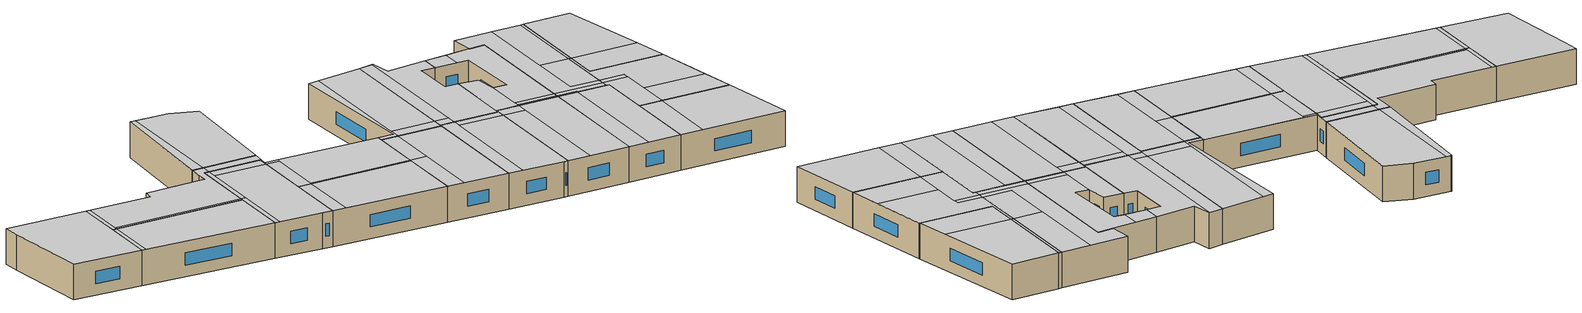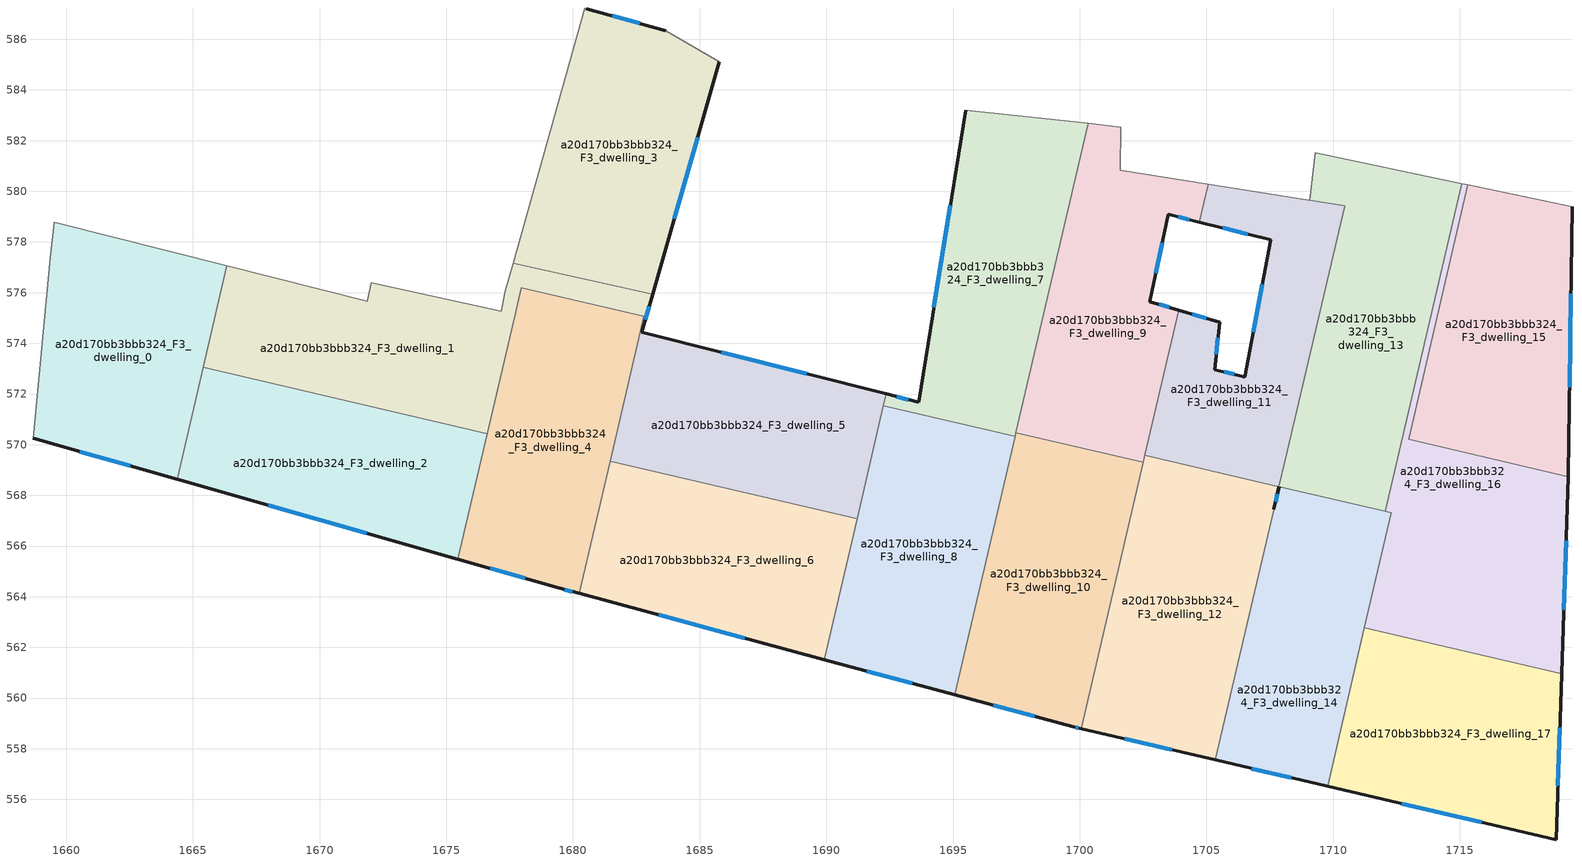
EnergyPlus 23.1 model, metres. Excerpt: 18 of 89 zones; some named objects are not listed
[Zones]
a20d170bb3bbb324_F3_dwelling_0
 floor to a20d170bb3bbb324_F2_dwelling_0 (EU_floor_Construction): 1666.34,577.06 1664.37,568.64 1658.69,570.26 1659.37,577.39 1659.52,578.77 z9
 wall outside (EU_wall_Construction): 1658.69,570.26 1664.37,568.64 z9:12
 wall adiabatic (EU_wall_Construction): 1666.34,577.06 1659.52,578.77 1659.37,577.39 1658.69,570.26 z9:12
 wall to a20d170bb3bbb324_F3_dwelling_2 (EU_wall_Construction): 1664.37,568.64 1665.4,573.05 z9:12
 wall to a20d170bb3bbb324_F3_dwelling_1 (EU_wall_Construction): 1665.4,573.05 1666.34,577.06 z9:12
 window (EU_Window_Construction): 1660.54,569.73 1662.53,569.17 z9.98:11.02
 ceiling to a20d170bb3bbb324_F4_dwelling_0 (EU_floor_Construction): 1664.37,568.64 1666.34,577.06 1659.52,578.77 1659.37,577.39 1658.69,570.26 z12
a20d170bb3bbb324_F3_dwelling_1
 floor to a20d170bb3bbb324_F2_dwelling_1 (EU_floor_Construction): 1683.15,575.94 1682.72,574.45 1682.66,574.46 1682.8,575.07 1677.96,576.2 1676.61,570.43 1665.4,573.05 1666.34,577.06 1671.88,575.66 1672.04,576.4 1677.17,575.27 1677.33,576.08 1677.64,577.16 z9
 wall outside (EU_wall_Construction): 1682.72,574.45 1683.15,575.94 z9:12
 wall adiabatic (EU_wall_Construction): 1677.17,575.27 1672.04,576.4 1671.88,575.66 1666.34,577.06 / 1677.64,577.16 1677.33,576.08 1677.18,575.26 z9:12
 wall to a20d170bb3bbb324_F3_dwelling_3 (EU_wall_Construction): 1683.15,575.94 1677.64,577.16 z9:12
 wall to a20d170bb3bbb324_F3_dwelling_2 (EU_wall_Construction): 1665.4,573.05 1676.61,570.43 z9:12
 wall to a20d170bb3bbb324_F3_dwelling_5 (EU_wall_Construction): 1682.66,574.46 1682.72,574.45 z9:12
 wall to a20d170bb3bbb324_F3_dwelling_4 (EU_wall_Construction): 1677.72,575.15 1677.96,576.2 1682.8,575.07 1682.66,574.46 / 1676.61,570.43 1677.71,575.14 z9:12
 window (EU_Window_Construction): 1682.86,574.93 1683.01,575.46 z9.98:11.02
 ceiling to a20d170bb3bbb324_F4_dwelling_1 (EU_floor_Construction): 1676.67,570.66 1677.96,576.2 1678.39,576.1 1678.59,576.95 1677.64,577.16 1677.33,576.08 1677.18,575.26 1672.04,576.4 1671.88,575.66 1666.7,576.96 1665.82,573.19 z12
 ceiling to a20d170bb3bbb324_F4_dwelling_3 (EU_floor_Construction): 1682.72,574.45 1683.15,575.94 1678.59,576.95 1678.39,576.1 1682.8,575.07 1682.66,574.46 z12
 ceiling to a20d170bb3bbb324_F4_dwelling_2 (EU_floor_Construction): 1676.61,570.43 1676.67,570.66 1665.82,573.19 1665.77,572.96 z12
 ceiling to a20d170bb3bbb324_F4_dwelling_0 (EU_floor_Construction): 1665.77,572.96 1666.7,576.96 1666.34,577.06 1665.4,573.05 z12
a20d170bb3bbb324_F3_dwelling_10
 floor to a20d170bb3bbb324_F2_dwelling_10 (EU_floor_Construction): 1702.51,569.31 1700.05,558.79 1699.74,558.87 1695.07,560.13 1697.48,570.48 z9
 wall outside (EU_wall_Construction): 1695.07,560.13 1699.74,558.87 1700.05,558.79 z9:12
 wall to a20d170bb3bbb324_F3_dwelling_9 (EU_wall_Construction): 1702.51,569.31 1697.48,570.48 z9:12
 wall to a20d170bb3bbb324_F3_dwelling_8 (EU_wall_Construction): 1697.45,570.32 1695.07,560.13 z9:12
 wall to a20d170bb3bbb324_F3_dwelling_12 (EU_wall_Construction): 1700.05,558.79 1702.51,569.31 z9:12
 wall to a20d170bb3bbb324_F3_dwelling_7 (EU_wall_Construction): 1697.48,570.48 1697.45,570.32 z9:12
 window (EU_Window_Construction): 1696.59,559.72 1698.22,559.28 / 1699.84,558.84 1699.95,558.82 z9.98:11.02
 ceiling to a20d170bb3bbb324_F4_dwelling_10 (EU_floor_Construction): 1700.05,558.79 1702.34,568.58 1698.54,569.47 1696.28,559.8 1699.74,558.87 z12
 ceiling to a20d170bb3bbb324_F4_dwelling_8 (EU_floor_Construction): 1696.28,559.8 1698.71,570.19 1697.48,570.48 1695.07,560.13 z12
 ceiling to a20d170bb3bbb324_F4_dwelling_9 (EU_floor_Construction): 1702.34,568.58 1702.51,569.31 1698.71,570.19 1698.54,569.47 z12
a20d170bb3bbb324_F3_dwelling_11
 floor to a20d170bb3bbb324_F2_dwelling_11 (EU_floor_Construction): 1710.45,579.42 1707.86,568.34 1702.57,569.58 1703.91,575.31 1705.52,574.83 1705.33,572.97 1706.47,572.68 1706.51,572.67 1707.54,578.09 1704.72,578.78 1705.07,580.28 z9
 wall outside (EU_wall_Construction): 1704.72,578.78 1707.54,578.09 1706.51,572.67 1706.47,572.68 1705.33,572.97 1705.52,574.83 1703.91,575.31 z9:12
 wall to a20d170bb3bbb324_F3_dwelling_9 (EU_wall_Construction): 1705.07,580.28 1704.72,578.78 / 1703.91,575.31 1702.57,569.58 z9:12
 wall adiabatic (EU_wall_Construction): 1709.07,579.64 1705.07,580.28 z9:12
 wall to a20d170bb3bbb324_F3_dwelling_13 (EU_wall_Construction): 1708.11,569.4 1710.45,579.42 1709.07,579.64 / 1707.87,568.35 1708.12,569.4 z9:12
 wall to a20d170bb3bbb324_F3_dwelling_12 (EU_wall_Construction): 1702.57,569.58 1707.86,568.34 z9:12
 window (EU_Window_Construction): 1707.2,576.32 1706.84,574.43 / 1705.64,578.56 1706.62,578.31 / 1705,574.98 1704.43,575.15 / 1705.39,573.57 1705.46,574.22 / 1706.1,572.77 1705.7,572.87 z9.98:11.02
 ceiling to a20d170bb3bbb324_F4_dwelling_11 (EU_floor_Construction): 1708,568.92 1710.45,579.42 1709.07,579.64 1707,579.97 1706.61,578.32 1707.54,578.09 1706.51,572.67 1705.36,572.96 1704.6,569.71 z12
 ceiling to a20d170bb3bbb324_F4_dwelling_9 (EU_floor_Construction): 1704.47,569.14 1705.36,572.96 1705.33,572.97 1705.52,574.83 1703.91,575.31 1702.57,569.58 z12; 1706.61,578.32 1707,579.97 1705.07,580.28 1704.72,578.78 z12
 ceiling to a20d170bb3bbb324_F4_dwelling_14 (EU_floor_Construction): 1707.89,568.46 1708,568.92 1704.6,569.71 1704.5,569.25 z12
 ceiling to a20d170bb3bbb324_F4_dwelling_12 (EU_floor_Construction): 1707.87,568.35 1707.89,568.46 1704.5,569.25 1704.47,569.14 z12
a20d170bb3bbb324_F3_dwelling_12
 floor to a20d170bb3bbb324_F2_dwelling_12 (EU_floor_Construction): 1707.87,568.34 1705.35,557.56 1700.05,558.79 1702.57,569.58 z9
 wall outside (EU_wall_Construction): 1700.05,558.79 1705.35,557.56 z9:12
 wall to a20d170bb3bbb324_F3_dwelling_14 (EU_wall_Construction): 1705.35,557.56 1707.87,568.34 z9:12
 wall to a20d170bb3bbb324_F3_dwelling_9 (EU_wall_Construction): 1702.57,569.58 1702.51,569.31 z9:12
 window (EU_Window_Construction): 1701.78,558.39 1703.63,557.96 z9.98:11.02
 ceiling to a20d170bb3bbb324_F4_dwelling_10 (EU_floor_Construction): 1701.95,558.35 1704.24,568.14 1702.34,568.58 1700.05,558.79 z12
 ceiling to a20d170bb3bbb324_F4_dwelling_9 (EU_floor_Construction): 1704.24,568.14 1704.47,569.14 1702.57,569.58 1702.34,568.58 z12
 ceiling adiabatic (EU_roof_Construction): 1705.35,557.56 1707.87,568.34 1704.47,569.14 1701.95,558.35 1700.05,558.79 z12
a20d170bb3bbb324_F3_dwelling_13
 floor to a20d170bb3bbb324_F2_dwelling_13 (EU_floor_Construction): 1715.08,580.3 1712.06,567.37 1707.86,568.35 1708.12,569.4 1710.45,579.42 1709.07,579.64 1709.29,581.53 z9
 wall outside (EU_wall_Construction): 1707.87,568.34 1707.66,567.46 / 1707.86,568.35 1707.66,567.46 z9:12
 wall adiabatic (EU_wall_Construction): 1715.08,580.3 1709.29,581.53 1709.07,579.64 z9:12
 wall to a20d170bb3bbb324_F3_dwelling_16 (EU_wall_Construction): 1712.06,567.37 1715.08,580.3 z9:12
 wall to a20d170bb3bbb324_F3_dwelling_14 (EU_wall_Construction): 1707.87,568.34 1712.06,567.37 z9:12
 window (EU_Window_Construction): 1707.81,568.06 1707.73,567.75 / 1707.8,568.06 1707.73,567.75 z9.98:11.02
 ceiling to a20d170bb3bbb324_F4_dwelling_13 (EU_floor_Construction): 1713.39,573.05 1715.08,580.3 1712.57,580.83 1710.89,573.63 z12
 ceiling to a20d170bb3bbb324_F4_dwelling_11 (EU_floor_Construction): 1712.19,567.94 1712.31,568.44 1709.81,569.02 1712.57,580.83 1709.29,581.53 1709.07,579.64 1710.45,579.42 1708.12,569.4 1708.01,568.92 z12
 ceiling to a20d170bb3bbb324_F4_dwelling_15 (EU_floor_Construction): 1712.31,568.44 1713.39,573.05 1710.89,573.63 1709.81,569.02 z12
 ceiling to a20d170bb3bbb324_F4_dwelling_14 (EU_floor_Construction): 1712.06,567.37 1712.19,567.94 1708.01,568.92 1707.9,568.46 1709.59,568.06 1709.57,567.95 z12
 ceiling to a20d170bb3bbb324_F4_dwelling_12 (EU_floor_Construction): 1709.57,567.95 1709.59,568.06 1707.9,568.46 1707.87,568.34 z12
a20d170bb3bbb324_F3_dwelling_14
 floor to a20d170bb3bbb324_F2_dwelling_14 (EU_floor_Construction): 1712.3,567.31 1709.78,556.52 1705.35,557.56 1707.87,568.34 z9
 wall outside (EU_wall_Construction): 1705.35,557.56 1709.78,556.52 z9:12
 wall to a20d170bb3bbb324_F3_dwelling_17 (EU_wall_Construction): 1709.78,556.52 1711.24,562.77 z9:12
 wall to a20d170bb3bbb324_F3_dwelling_16 (EU_wall_Construction): 1711.24,562.77 1712.3,567.31 1712.06,567.37 z9:12
 window (EU_Window_Construction): 1706.79,557.22 1708.34,556.86 z9.98:11.02
 ceiling to a20d170bb3bbb324_F4_dwelling_14 (EU_floor_Construction): 1709.78,556.52 1712.3,567.31 1709.57,567.95 1707.05,557.16 z12
 ceiling to a20d170bb3bbb324_F4_dwelling_12 (EU_floor_Construction): 1707.05,557.16 1709.57,567.95 1707.87,568.34 1705.35,557.56 z12
a20d170bb3bbb324_F3_dwelling_15
 floor to a20d170bb3bbb324_F2_dwelling_15 (EU_floor_Construction): 1719.43,579.39 1719.29,568.83 1719.29,568.74 1712.98,570.21 1715.32,580.25 z9
 wall outside (EU_wall_Construction): 1719.29,568.74 1719.29,568.83 1719.43,579.39 z9:12
 wall to a20d170bb3bbb324_F3_dwelling_16 (EU_wall_Construction): 1715.32,580.25 1712.98,570.21 1719.29,568.74 z9:12
 wall adiabatic (EU_wall_Construction): 1719.43,579.39 1715.32,580.25 z9:12
 window (EU_Window_Construction): 1719.33,572.26 1719.38,575.95 z9.98:11.02
 ceiling to a20d170bb3bbb324_F4_dwelling_15 (EU_floor_Construction): 1719.29,568.74 1719.29,568.83 1719.33,571.66 1713.63,572.99 1712.98,570.21 z12
 ceiling to a20d170bb3bbb324_F4_dwelling_13 (EU_floor_Construction): 1719.33,571.66 1719.43,579.39 1715.32,580.25 1713.63,572.99 z12
a20d170bb3bbb324_F3_dwelling_16
 floor to a20d170bb3bbb324_F2_dwelling_16 (EU_floor_Construction): 1715.32,580.25 1712.98,570.21 1719.29,568.74 1719.02,560.95 1711.24,562.77 1712.3,567.31 1712.06,567.37 1715.08,580.3 z9
 wall outside (EU_wall_Construction): 1719.02,560.95 1719.29,568.74 z9:12
 wall to a20d170bb3bbb324_F3_dwelling_17 (EU_wall_Construction): 1711.24,562.77 1719.02,560.95 z9:12
 wall adiabatic (EU_wall_Construction): 1715.32,580.25 1715.08,580.3 z9:12
 window (EU_Window_Construction): 1719.11,563.48 1719.2,566.21 z9.98:11.02
 ceiling to a20d170bb3bbb324_F4_dwelling_14 (EU_floor_Construction): 1713.19,562.31 1714.38,567.43 1712.19,567.94 1712.06,567.37 1712.3,567.31 1711.24,562.77 z12
 ceiling to a20d170bb3bbb324_F4_dwelling_15 (EU_floor_Construction): 1719.12,563.82 1719.29,568.74 1712.98,570.21 1713.63,572.99 1713.39,573.05 1712.31,568.44 1714.5,567.93 1713.83,565.06 z12
 ceiling to a20d170bb3bbb324_F4_dwelling_16 (EU_floor_Construction): 1719.02,560.95 1719.12,563.82 1713.83,565.06 1713.19,562.31 z12
 ceiling to a20d170bb3bbb324_F4_dwelling_11 (EU_floor_Construction): 1714.38,567.43 1714.5,567.93 1712.31,568.44 1712.19,567.94 z12
 ceiling to a20d170bb3bbb324_F4_dwelling_13 (EU_floor_Construction): 1713.63,572.99 1715.32,580.25 1715.08,580.3 1713.39,573.05 z12
a20d170bb3bbb324_F3_dwelling_17
 floor to a20d170bb3bbb324_F2_dwelling_17 (EU_floor_Construction): 1719.02,560.95 1718.8,554.42 1709.78,556.52 1711.24,562.77 z9
 wall outside (EU_wall_Construction): 1709.78,556.52 1718.8,554.42 1719.02,560.95 z9:12
 window (EU_Window_Construction): 1718.87,556.54 1718.95,558.83 / 1712.71,555.84 1715.87,555.1 z9.98:11.02
 ceiling to a20d170bb3bbb324_F4_dwelling_16 (EU_floor_Construction): 1718.8,554.42 1719.02,560.95 1713.19,562.31 1711.73,556.07 z12
 ceiling to a20d170bb3bbb324_F4_dwelling_14 (EU_floor_Construction): 1711.73,556.07 1713.19,562.31 1711.24,562.77 1709.78,556.52 z12
a20d170bb3bbb324_F3_dwelling_2
 floor to a20d170bb3bbb324_F2_dwelling_2 (EU_floor_Construction): 1676.61,570.43 1675.46,565.48 1664.37,568.64 1665.4,573.05 z9
 wall outside (EU_wall_Construction): 1664.37,568.64 1675.46,565.48 z9:12
 wall to a20d170bb3bbb324_F3_dwelling_4 (EU_wall_Construction): 1675.46,565.48 1676.61,570.43 z9:12
 window (EU_Window_Construction): 1667.98,567.61 1671.85,566.51 z9.98:11.02
 ceiling to a20d170bb3bbb324_F4_dwelling_2 (EU_floor_Construction): 1675.46,565.48 1676.61,570.43 1665.77,572.96 1664.74,568.54 z12
 ceiling to a20d170bb3bbb324_F4_dwelling_0 (EU_floor_Construction): 1664.74,568.54 1665.77,572.96 1665.4,573.05 1664.37,568.64 z12
a20d170bb3bbb324_F3_dwelling_3
 floor to a20d170bb3bbb324_F2_dwelling_3 (EU_floor_Construction): 1685.77,585.11 1683.15,575.94 1677.64,577.16 1680.47,587.22 1680.53,587.2 1683.66,586.35 z9
 wall outside (EU_wall_Construction): 1683.66,586.35 1680.53,587.2 / 1683.15,575.94 1685.77,585.11 z9:12
 wall adiabatic (EU_wall_Construction): 1680.53,587.2 1680.47,587.22 1677.64,577.16 / 1685.77,585.11 1683.66,586.35 z9:12
 window (EU_Window_Construction): 1682.64,586.62 1681.55,586.92 / 1684,578.92 1684.92,582.13 z9.98:11.02
 ceiling to a20d170bb3bbb324_F4_dwelling_3 (EU_floor_Construction): 1683.15,575.94 1685.77,585.11 1683.66,586.35 1680.95,587.08 1678.59,576.95 z12
 ceiling to a20d170bb3bbb324_F4_dwelling_1 (EU_floor_Construction): 1678.59,576.95 1680.95,587.08 1680.47,587.22 1677.64,577.16 z12
a20d170bb3bbb324_F3_dwelling_4
 floor to a20d170bb3bbb324_F2_dwelling_4 (EU_floor_Construction): 1682.81,575.07 1680.25,564.13 1679.41,564.36 1675.46,565.48 1677.96,576.2 z9
 wall outside (EU_wall_Construction): 1675.46,565.48 1679.41,564.36 1680.25,564.13 z9:12
 wall to a20d170bb3bbb324_F3_dwelling_5 (EU_wall_Construction): 1681.47,569.35 1682.66,574.46 z9:12
 wall to a20d170bb3bbb324_F3_dwelling_6 (EU_wall_Construction): 1680.25,564.13 1681.47,569.35 z9:12
 window (EU_Window_Construction): 1676.74,565.12 1678.13,564.72 / 1679.68,564.28 1679.98,564.2 z9.98:11.02
 ceiling to a20d170bb3bbb324_F4_dwelling_4 (EU_floor_Construction): 1680.25,564.13 1682.6,574.18 1678.18,575.21 1675.88,565.36 1679.41,564.36 z12
 ceiling to a20d170bb3bbb324_F4_dwelling_3 (EU_floor_Construction): 1682.6,574.18 1682.66,574.46 1682.8,575.07 1678.39,576.1 1678.18,575.21 z12
 ceiling to a20d170bb3bbb324_F4_dwelling_2 (EU_floor_Construction): 1675.88,565.36 1677.09,570.56 1676.67,570.66 1675.46,565.48 z12
 ceiling to a20d170bb3bbb324_F4_dwelling_1 (EU_floor_Construction): 1677.09,570.56 1678.39,576.1 1677.96,576.2 1676.67,570.66 z12
a20d170bb3bbb324_F3_dwelling_5
 floor to a20d170bb3bbb324_F2_dwelling_5 (EU_floor_Construction): 1692.36,572 1691.21,567.07 1681.47,569.35 1682.66,574.46 1682.72,574.45 z9
 wall outside (EU_wall_Construction): 1692.36,572 1682.72,574.45 z9:12
 wall to a20d170bb3bbb324_F3_dwelling_6 (EU_wall_Construction): 1681.47,569.35 1691.21,567.07 z9:12
 wall to a20d170bb3bbb324_F3_dwelling_8 (EU_wall_Construction): 1691.21,567.07 1692.25,571.54 z9:12
 wall to a20d170bb3bbb324_F3_dwelling_7 (EU_wall_Construction): 1692.25,571.54 1692.36,572 z9:12
 window (EU_Window_Construction): 1689.23,572.8 1685.86,573.65 z9.98:11.02
 ceiling to a20d170bb3bbb324_F4_dwelling_4 (EU_floor_Construction): 1682.62,569.08 1683.75,573.91 1682.6,574.18 1681.47,569.35 z12
 ceiling to a20d170bb3bbb324_F4_dwelling_6 (EU_floor_Construction): 1691.21,567.07 1691.24,567.17 1682.64,569.18 1682.62,569.08 z12
 ceiling to a20d170bb3bbb324_F4_dwelling_3 (EU_floor_Construction): 1683.75,573.91 1683.81,574.17 1682.72,574.45 1682.66,574.46 1682.6,574.18 z12
 ceiling adiabatic (EU_roof_Construction): 1691.24,567.17 1692.36,572 1683.81,574.17 1682.64,569.18 z12
a20d170bb3bbb324_F3_dwelling_6
 floor to a20d170bb3bbb324_F2_dwelling_6 (EU_floor_Construction): 1691.21,567.07 1689.92,561.52 1680.25,564.13 1681.47,569.35 z9
 wall outside (EU_wall_Construction): 1680.25,564.13 1689.92,561.52 z9:12
 wall to a20d170bb3bbb324_F3_dwelling_8 (EU_wall_Construction): 1689.92,561.52 1691.21,567.07 z9:12
 window (EU_Window_Construction): 1683.39,563.28 1686.77,562.37 z9.98:11.02
 ceiling to a20d170bb3bbb324_F4_dwelling_6 (EU_floor_Construction): 1689.92,561.52 1691.21,567.07 1682.62,569.08 1681.39,563.82 z12
 ceiling to a20d170bb3bbb324_F4_dwelling_4 (EU_floor_Construction): 1681.39,563.82 1682.62,569.08 1681.47,569.35 1680.25,564.13 z12
a20d170bb3bbb324_F3_dwelling_7
 floor to a20d170bb3bbb324_F2_dwelling_7 (EU_floor_Construction): 1700.33,582.68 1697.45,570.32 1692.25,571.54 1692.36,572 1693.64,571.68 1695.5,583.21 z9
 wall outside (EU_wall_Construction): 1695.5,583.21 1693.64,571.68 1692.36,572 z9:12
 wall to a20d170bb3bbb324_F3_dwelling_8 (EU_wall_Construction): 1692.25,571.54 1697.45,570.32 z9:12
 wall adiabatic (EU_wall_Construction): 1700.33,582.68 1695.5,583.21 z9:12
 wall to a20d170bb3bbb324_F3_dwelling_9 (EU_wall_Construction): 1697.48,570.48 1700.33,582.68 z9:12
 window (EU_Window_Construction): 1693.22,571.78 1692.78,571.9 / 1694.89,579.46 1694.24,575.43 z9.98:11.02
 ceiling to a20d170bb3bbb324_F4_dwelling_7 (EU_floor_Construction): 1697.69,571.35 1700.33,582.68 1696.48,583.1 1693.94,572.22 z12
 ceiling to a20d170bb3bbb324_F4_dwelling_5 (EU_floor_Construction): 1693.7,571.2 1696.48,583.1 1695.5,583.21 1693.64,571.68 1692.36,572 1692.25,571.54 z12
 ceiling to a20d170bb3bbb324_F4_dwelling_8 (EU_floor_Construction): 1697.45,570.32 1697.69,571.35 1693.94,572.22 1693.7,571.2 z12
a20d170bb3bbb324_F3_dwelling_8
 floor to a20d170bb3bbb324_F2_dwelling_8 (EU_floor_Construction): 1697.45,570.32 1695.07,560.13 1689.92,561.52 1692.25,571.54 z9
 wall outside (EU_wall_Construction): 1689.92,561.52 1695.07,560.13 z9:12
 window (EU_Window_Construction): 1691.59,561.07 1693.39,560.58 z9.98:11.02
 ceiling to a20d170bb3bbb324_F4_dwelling_8 (EU_floor_Construction): 1695.07,560.13 1697.45,570.32 1693.7,571.2 1691.35,561.13 z12
 ceiling to a20d170bb3bbb324_F4_dwelling_6 (EU_floor_Construction): 1691.35,561.13 1692.68,566.84 1691.24,567.17 1691.21,567.07 1689.92,561.52 z12
 ceiling to a20d170bb3bbb324_F4_dwelling_5 (EU_floor_Construction): 1692.68,566.84 1693.7,571.2 1692.25,571.54 1691.24,567.17 z12
a20d170bb3bbb324_F3_dwelling_9
 floor to a20d170bb3bbb324_F2_dwelling_9 (EU_floor_Construction): 1705.07,580.28 1704.72,578.78 1703.5,579.09 1702.77,575.65 1703.91,575.31 1702.51,569.31 1697.48,570.48 1700.33,582.68 1701.62,582.54 1701.6,580.84 z9
 wall outside (EU_wall_Construction): 1703.91,575.31 1702.77,575.65 1703.5,579.09 1704.72,578.78 z9:12
 wall adiabatic (EU_wall_Construction): 1705.07,580.28 1701.6,580.84 1701.62,582.54 1700.33,582.68 z9:12
 window (EU_Window_Construction): 1703.54,575.42 1703.14,575.54 / 1703.9,578.99 1704.32,578.88 / 1703.01,576.76 1703.26,577.97 z9.98:11.02
 ceiling to a20d170bb3bbb324_F4_dwelling_9 (EU_floor_Construction): 1702.51,569.31 1703.91,575.31 1702.77,575.65 1703.5,579.09 1704.72,578.78 1705.07,580.28 1701.6,580.84 1701.62,582.54 1701.59,582.54 1698.71,570.19 z12
 ceiling to a20d170bb3bbb324_F4_dwelling_7 (EU_floor_Construction): 1698.91,571.06 1701.59,582.54 1700.33,582.68 1697.69,571.35 z12
 ceiling to a20d170bb3bbb324_F4_dwelling_8 (EU_floor_Construction): 1698.71,570.19 1698.91,571.06 1697.69,571.35 1697.48,570.48 z12
[Building]
EU S2 Campaign: North Axis=0; Terrain=City; Solar Distribution=FullExterior
[Site:Location]
Bologna: Latitude=44.5; Longitude=11.25; Time Zone=1; Elevation=37
[SizingPeriod:WeatherFileDays]
AnnualSizingPeriod: Begin Month=1; Begin Day of Month=1; End Month=12; End Day of Month=31; Day of Week for Start Day=Monday; Use Weather File Daylight Saving Period=No; Use Weather File Rain and Snow Indicators=No
[MATERIAL]
EU_InternalMass_Material: Roughness=MediumRough; Thickness=0.1; Conductivity=1; Density=1800; Specific Heat=900; Thermal Absorptance=0.9; Solar Absorptance=0.7; Visible Absorptance=0.7
[MATERIAL:NOMASS] Roughness=MediumRough; Thermal Absorptance=0.9; Solar Absorptance=0.7; Visible Absorptance=0.7
Name | Thermal Resistance
EU_wall_NoMass | 0.905828
EU_roof_NoMass | 0.37593
EU_floor_NoMass | 0.67114
[WINDOWMATERIAL:SIMPLEGLAZINGSYSTEM]
EU_Window_SimpleGlazing: UFactor=4.52486; Solar Heat Gain Coefficient=0.85; Visible Transmittance=0.85
[CONSTRUCTION]
EU_wall_Construction: EU_wall_NoMass
EU_roof_Construction: EU_roof_NoMass
EU_floor_Construction: EU_floor_NoMass
EU_Window_Construction: EU_Window_SimpleGlazing
EU_InternalMass_Construction: EU_InternalMass_Material
[ZONE] Type=1; Multiplier=1; Ceiling Height=autocalculate; Floor Area=autocalculate; Part of Total Floor Area=Yes
Name | Volume
a20d170bb3bbb324_F3_dwelling_0 | 165.977
a20d170bb3bbb324_F3_dwelling_1 | 170.516
a20d170bb3bbb324_F3_dwelling_10 | 165.967
a20d170bb3bbb324_F3_dwelling_11 | 142.751
a20d170bb3bbb324_F3_dwelling_12 | 180.736
a20d170bb3bbb324_F3_dwelling_13 | 179.325
a20d170bb3bbb324_F3_dwelling_14 | 151.104
a20d170bb3bbb324_F3_dwelling_15 | 165.97
a20d170bb3bbb324_F3_dwelling_16 | 175.812
a20d170bb3bbb324_F3_dwelling_17 | 165.959
a20d170bb3bbb324_F3_dwelling_2 | 165.961
a20d170bb3bbb324_F3_dwelling_3 | 172.666
a20d170bb3bbb324_F3_dwelling_4 | 165.976
a20d170bb3bbb324_F3_dwelling_5 | 154.774
a20d170bb3bbb324_F3_dwelling_6 | 165.96
a20d170bb3bbb324_F3_dwelling_7 | 165.978
a20d170bb3bbb324_F3_dwelling_8 | 165.993
a20d170bb3bbb324_F3_dwelling_9 | 165.979
[INTERNALMASS] Construction=EU_InternalMass_Construction
Name | Zone or ZoneList | Surface Area
a20d170bb3bbb324_F3_dwelling_0_EU_InternalMass | a20d170bb3bbb324_F3_dwelling_0 | 55.3258
a20d170bb3bbb324_F3_dwelling_1_EU_InternalMass | a20d170bb3bbb324_F3_dwelling_1 | 56.8389
a20d170bb3bbb324_F3_dwelling_2_EU_InternalMass | a20d170bb3bbb324_F3_dwelling_2 | 55.3208
a20d170bb3bbb324_F3_dwelling_3_EU_InternalMass | a20d170bb3bbb324_F3_dwelling_3 | 57.5507
a20d170bb3bbb324_F3_dwelling_4_EU_InternalMass | a20d170bb3bbb324_F3_dwelling_4 | 55.3259
a20d170bb3bbb324_F3_dwelling_5_EU_InternalMass | a20d170bb3bbb324_F3_dwelling_5 | 51.5922
a20d170bb3bbb324_F3_dwelling_6_EU_InternalMass | a20d170bb3bbb324_F3_dwelling_6 | 55.3202
a20d170bb3bbb324_F3_dwelling_7_EU_InternalMass | a20d170bb3bbb324_F3_dwelling_7 | 55.3245
a20d170bb3bbb324_F3_dwelling_8_EU_InternalMass | a20d170bb3bbb324_F3_dwelling_8 | 55.3325
a20d170bb3bbb324_F3_dwelling_9_EU_InternalMass | a20d170bb3bbb324_F3_dwelling_9 | 55.327
a20d170bb3bbb324_F3_dwelling_10_EU_InternalMass | a20d170bb3bbb324_F3_dwelling_10 | 55.3228
a20d170bb3bbb324_F3_dwelling_11_EU_InternalMass | a20d170bb3bbb324_F3_dwelling_11 | 47.6005
a20d170bb3bbb324_F3_dwelling_12_EU_InternalMass | a20d170bb3bbb324_F3_dwelling_12 | 60.2468
a20d170bb3bbb324_F3_dwelling_13_EU_InternalMass | a20d170bb3bbb324_F3_dwelling_13 | 59.7874
a20d170bb3bbb324_F3_dwelling_14_EU_InternalMass | a20d170bb3bbb324_F3_dwelling_14 | 50.3932
a20d170bb3bbb324_F3_dwelling_15_EU_InternalMass | a20d170bb3bbb324_F3_dwelling_15 | 55.325
a20d170bb3bbb324_F3_dwelling_16_EU_InternalMass | a20d170bb3bbb324_F3_dwelling_16 | 58.5978
a20d170bb3bbb324_F3_dwelling_17_EU_InternalMass | a20d170bb3bbb324_F3_dwelling_17 | 55.3197
[OTHEREQUIPMENT] Fuel Type=Electricity; Design Level Calculation Method=Watts/Area; Power per Zone Floor Area=1; Fraction Latent=0; Fraction Radiant=0; Fraction Lost=0; Carbon Dioxide Generation Rate=0; EndUse Subcategory=EU_Step8_InternalGains
Name | Zone or ZoneList or Space or SpaceList | Schedule
EU_Step8_InternalGain_a20d170bb3bbb324_F3_dwelling_0_f000 | a20d170bb3bbb324_F3_dwelling_0 | EU_Step8_GainSchedule_a20d170bb3bbb324_F3_dwelling_0_f000
EU_Step8_InternalGain_a20d170bb3bbb324_F3_dwelling_1_f000 | a20d170bb3bbb324_F3_dwelling_1 | EU_Step8_GainSchedule_a20d170bb3bbb324_F3_dwelling_1_f000
EU_Step8_InternalGain_a20d170bb3bbb324_F3_dwelling_2_f000 | a20d170bb3bbb324_F3_dwelling_2 | EU_Step8_GainSchedule_a20d170bb3bbb324_F3_dwelling_2_f000
EU_Step8_InternalGain_a20d170bb3bbb324_F3_dwelling_3_f000 | a20d170bb3bbb324_F3_dwelling_3 | EU_Step8_GainSchedule_a20d170bb3bbb324_F3_dwelling_3_f000
EU_Step8_InternalGain_a20d170bb3bbb324_F3_dwelling_4_f000 | a20d170bb3bbb324_F3_dwelling_4 | EU_Step8_GainSchedule_a20d170bb3bbb324_F3_dwelling_4_f000
EU_Step8_InternalGain_a20d170bb3bbb324_F3_dwelling_5_f000 | a20d170bb3bbb324_F3_dwelling_5 | EU_Step8_GainSchedule_a20d170bb3bbb324_F3_dwelling_5_f000
EU_Step8_InternalGain_a20d170bb3bbb324_F3_dwelling_6_f000 | a20d170bb3bbb324_F3_dwelling_6 | EU_Step8_GainSchedule_a20d170bb3bbb324_F3_dwelling_6_f000
EU_Step8_InternalGain_a20d170bb3bbb324_F3_dwelling_7_f000 | a20d170bb3bbb324_F3_dwelling_7 | EU_Step8_GainSchedule_a20d170bb3bbb324_F3_dwelling_7_f000
EU_Step8_InternalGain_a20d170bb3bbb324_F3_dwelling_8_f000 | a20d170bb3bbb324_F3_dwelling_8 | EU_Step8_GainSchedule_a20d170bb3bbb324_F3_dwelling_8_f000
EU_Step8_InternalGain_a20d170bb3bbb324_F3_dwelling_9_f000 | a20d170bb3bbb324_F3_dwelling_9 | EU_Step8_GainSchedule_a20d170bb3bbb324_F3_dwelling_9_f000
EU_Step8_InternalGain_a20d170bb3bbb324_F3_dwelling_10_f000 | a20d170bb3bbb324_F3_dwelling_10 | EU_Step8_GainSchedule_a20d170bb3bbb324_F3_dwelling_10_f000
EU_Step8_InternalGain_a20d170bb3bbb324_F3_dwelling_11_f000 | a20d170bb3bbb324_F3_dwelling_11 | EU_Step8_GainSchedule_a20d170bb3bbb324_F3_dwelling_11_f000
EU_Step8_InternalGain_a20d170bb3bbb324_F3_dwelling_12_f000 | a20d170bb3bbb324_F3_dwelling_12 | EU_Step8_GainSchedule_a20d170bb3bbb324_F3_dwelling_12_f000
EU_Step8_InternalGain_a20d170bb3bbb324_F3_dwelling_13_f000 | a20d170bb3bbb324_F3_dwelling_13 | EU_Step8_GainSchedule_a20d170bb3bbb324_F3_dwelling_13_f000
EU_Step8_InternalGain_a20d170bb3bbb324_F3_dwelling_14_f000 | a20d170bb3bbb324_F3_dwelling_14 | EU_Step8_GainSchedule_a20d170bb3bbb324_F3_dwelling_14_f000
EU_Step8_InternalGain_a20d170bb3bbb324_F3_dwelling_15_f000 | a20d170bb3bbb324_F3_dwelling_15 | EU_Step8_GainSchedule_a20d170bb3bbb324_F3_dwelling_15_f000
EU_Step8_InternalGain_a20d170bb3bbb324_F3_dwelling_16_f000 | a20d170bb3bbb324_F3_dwelling_16 | EU_Step8_GainSchedule_a20d170bb3bbb324_F3_dwelling_16_f000
EU_Step8_InternalGain_a20d170bb3bbb324_F3_dwelling_17_f000 | a20d170bb3bbb324_F3_dwelling_17 | EU_Step8_GainSchedule_a20d170bb3bbb324_F3_dwelling_17_f000
[ZONEVENTILATION:DESIGNFLOWRATE] Schedule=EU_AlwaysOn; Design Flow Rate Calculation Method=AirChanges/Hour; Air Changes per Hour=0.73129; Ventilation Type=Natural; Fan Pressure Rise=0; Fan Total Efficiency=1; Constant Term Coefficient=1; Temperature Term Coefficient=0; Velocity Term Coefficient=0; Velocity Squared Term Coefficient=0; Minimum Indoor Temperature=-100; Maximum Indoor Temperature=100; Delta Temperature=-100; Minimum Outdoor Temperature=-100; Maximum Outdoor Temperature=100; Maximum Wind Speed=40
Name | Zone or ZoneList or Space or SpaceList
EU_ConstantAir_a20d170bb3bbb324_F3_dwelling_0 | a20d170bb3bbb324_F3_dwelling_0
EU_ConstantAir_a20d170bb3bbb324_F3_dwelling_1 | a20d170bb3bbb324_F3_dwelling_1
EU_ConstantAir_a20d170bb3bbb324_F3_dwelling_2 | a20d170bb3bbb324_F3_dwelling_2
EU_ConstantAir_a20d170bb3bbb324_F3_dwelling_3 | a20d170bb3bbb324_F3_dwelling_3
EU_ConstantAir_a20d170bb3bbb324_F3_dwelling_4 | a20d170bb3bbb324_F3_dwelling_4
EU_ConstantAir_a20d170bb3bbb324_F3_dwelling_5 | a20d170bb3bbb324_F3_dwelling_5
EU_ConstantAir_a20d170bb3bbb324_F3_dwelling_6 | a20d170bb3bbb324_F3_dwelling_6
EU_ConstantAir_a20d170bb3bbb324_F3_dwelling_7 | a20d170bb3bbb324_F3_dwelling_7
EU_ConstantAir_a20d170bb3bbb324_F3_dwelling_8 | a20d170bb3bbb324_F3_dwelling_8
EU_ConstantAir_a20d170bb3bbb324_F3_dwelling_9 | a20d170bb3bbb324_F3_dwelling_9
EU_ConstantAir_a20d170bb3bbb324_F3_dwelling_10 | a20d170bb3bbb324_F3_dwelling_10
EU_ConstantAir_a20d170bb3bbb324_F3_dwelling_11 | a20d170bb3bbb324_F3_dwelling_11
EU_ConstantAir_a20d170bb3bbb324_F3_dwelling_12 | a20d170bb3bbb324_F3_dwelling_12
EU_ConstantAir_a20d170bb3bbb324_F3_dwelling_13 | a20d170bb3bbb324_F3_dwelling_13
EU_ConstantAir_a20d170bb3bbb324_F3_dwelling_14 | a20d170bb3bbb324_F3_dwelling_14
EU_ConstantAir_a20d170bb3bbb324_F3_dwelling_15 | a20d170bb3bbb324_F3_dwelling_15
EU_ConstantAir_a20d170bb3bbb324_F3_dwelling_16 | a20d170bb3bbb324_F3_dwelling_16
EU_ConstantAir_a20d170bb3bbb324_F3_dwelling_17 | a20d170bb3bbb324_F3_dwelling_17
[HVACTEMPLATE:ZONE:IDEALLOADSAIRSYSTEM] System Availability Schedule=EU_AlwaysOn; Maximum Heating Supply Air Temperature=50; Minimum Cooling Supply Air Temperature=13; Maximum Heating Supply Air Humidity Ratio=0.0156; Minimum Cooling Supply Air Humidity Ratio=0.0077; Heating Limit=NoLimit; Cooling Limit=NoLimit; Heating Availability Schedule=EU_AlwaysOn; Cooling Availability Schedule=EU_CoolingOff; Dehumidification Control Type=ConstantSensibleHeatRatio; Cooling Sensible Heat Ratio=0.7; Dehumidification Setpoint=60; Humidification Control Type=None; Humidification Setpoint=30; Outdoor Air Method=None; Outdoor Air Flow Rate per Person=0.00944; Outdoor Air Flow Rate per Zone Floor Area=0; Outdoor Air Flow Rate per Zone=0; Demand Controlled Ventilation Type=None; Outdoor Air Economizer Type=NoEconomizer; Heat Recovery Type=None; Sensible Heat Recovery Effectiveness=0.7; Latent Heat Recovery Effectiveness=0.65
Name | Template Thermostat
a20d170bb3bbb324_F3_dwelling_0 | EU_HeatOnly_a20d170bb3bbb324_F3_dwelling_0
a20d170bb3bbb324_F3_dwelling_1 | EU_HeatOnly_a20d170bb3bbb324_F3_dwelling_1
a20d170bb3bbb324_F3_dwelling_2 | EU_HeatOnly_a20d170bb3bbb324_F3_dwelling_2
a20d170bb3bbb324_F3_dwelling_3 | EU_HeatOnly_a20d170bb3bbb324_F3_dwelling_3
a20d170bb3bbb324_F3_dwelling_4 | EU_HeatOnly_a20d170bb3bbb324_F3_dwelling_4
a20d170bb3bbb324_F3_dwelling_5 | EU_HeatOnly_a20d170bb3bbb324_F3_dwelling_5
a20d170bb3bbb324_F3_dwelling_6 | EU_HeatOnly_a20d170bb3bbb324_F3_dwelling_6
a20d170bb3bbb324_F3_dwelling_7 | EU_HeatOnly_a20d170bb3bbb324_F3_dwelling_7
a20d170bb3bbb324_F3_dwelling_8 | EU_HeatOnly_a20d170bb3bbb324_F3_dwelling_8
a20d170bb3bbb324_F3_dwelling_9 | EU_HeatOnly_a20d170bb3bbb324_F3_dwelling_9
a20d170bb3bbb324_F3_dwelling_10 | EU_HeatOnly_a20d170bb3bbb324_F3_dwelling_10
a20d170bb3bbb324_F3_dwelling_11 | EU_HeatOnly_a20d170bb3bbb324_F3_dwelling_11
a20d170bb3bbb324_F3_dwelling_12 | EU_HeatOnly_a20d170bb3bbb324_F3_dwelling_12
a20d170bb3bbb324_F3_dwelling_13 | EU_HeatOnly_a20d170bb3bbb324_F3_dwelling_13
a20d170bb3bbb324_F3_dwelling_14 | EU_HeatOnly_a20d170bb3bbb324_F3_dwelling_14
a20d170bb3bbb324_F3_dwelling_15 | EU_HeatOnly_a20d170bb3bbb324_F3_dwelling_15
a20d170bb3bbb324_F3_dwelling_16 | EU_HeatOnly_a20d170bb3bbb324_F3_dwelling_16
a20d170bb3bbb324_F3_dwelling_17 | EU_HeatOnly_a20d170bb3bbb324_F3_dwelling_17
[SIZING:ZONE] Zone Cooling Design Supply Air Temperature Input Method=SupplyAirTemperature; Zone Cooling Design Supply Air Temperature=13; Zone Heating Design Supply Air Temperature Input Method=SupplyAirTemperature; Zone Heating Design Supply Air Temperature=50; Zone Cooling Design Supply Air Humidity Ratio=0.008; Zone Heating Design Supply Air Humidity Ratio=0.008; Cooling Design Air Flow Method=DesignDay; Cooling Design Air Flow Rate=0; Cooling Minimum Air Flow per Zone Floor Area=0.000762; Cooling Minimum Air Flow=0; Cooling Minimum Air Flow Fraction=0.2; Heating Design Air Flow Method=DesignDay; Heating Design Air Flow Rate=0; Heating Maximum Air Flow per Zone Floor Area=0.002032; Heating Maximum Air Flow=0.141576; Heating Maximum Air Flow Fraction=0.3; Account for Dedicated Outdoor Air System=No; Dedicated Outdoor Air System Control Strategy=NeutralSupplyAir; Dedicated Outdoor Air Low Setpoint Temperature for Design=autosize; Dedicated Outdoor Air High Setpoint Temperature for Design=autosize; Zone Load Sizing Method=Sensible Load Only No Latent Load; Zone Latent Cooling Design Supply Air Humidity Ratio Input Method=HumidityRatioDifference; Zone Cooling Design Supply Air Humidity Ratio Difference=0.005; Zone Latent Heating Design Supply Air Humidity Ratio Input Method=HumidityRatioDifference; Zone Humidification Design Supply Air Humidity Ratio Difference=0.005
a20d170bb3bbb324_F3_dwelling_0; a20d170bb3bbb324_F3_dwelling_1; a20d170bb3bbb324_F3_dwelling_2; a20d170bb3bbb324_F3_dwelling_3; a20d170bb3bbb324_F3_dwelling_4; a20d170bb3bbb324_F3_dwelling_5; a20d170bb3bbb324_F3_dwelling_6; a20d170bb3bbb324_F3_dwelling_7; a20d170bb3bbb324_F3_dwelling_8; a20d170bb3bbb324_F3_dwelling_9; a20d170bb3bbb324_F3_dwelling_10; a20d170bb3bbb324_F3_dwelling_11; a20d170bb3bbb324_F3_dwelling_12; a20d170bb3bbb324_F3_dwelling_13; a20d170bb3bbb324_F3_dwelling_14; a20d170bb3bbb324_F3_dwelling_15; a20d170bb3bbb324_F3_dwelling_16; a20d170bb3bbb324_F3_dwelling_17
[SCHEDULE:CONSTANT]
Name | Hourly Value
EU_AlwaysOn | 1
EU_CoolingOff | 0
[SCHEDULE:FILE] Column Number=1; Rows to Skip at Top=0; Number of Hours of Data=8760; Column Separator=Comma; Interpolate to Timestep=No; Minutes per Item=60; Adjust Schedule for Daylight Savings=Yes
Name | File
EU_Step8_GainSchedule_a20d170bb3bbb324_F3_dwelling_0_f000 | ../../schedules/a20d170bb3bbb324/a20d170bb3bbb324_F3_dwelling_0_f000_gain.csv
EU_Step8_GainSchedule_a20d170bb3bbb324_F3_dwelling_1_f000 | ../../schedules/a20d170bb3bbb324/a20d170bb3bbb324_F3_dwelling_1_f000_gain.csv
EU_Step8_GainSchedule_a20d170bb3bbb324_F3_dwelling_2_f000 | ../../schedules/a20d170bb3bbb324/a20d170bb3bbb324_F3_dwelling_2_f000_gain.csv
EU_Step8_GainSchedule_a20d170bb3bbb324_F3_dwelling_3_f000 | ../../schedules/a20d170bb3bbb324/a20d170bb3bbb324_F3_dwelling_3_f000_gain.csv
EU_Step8_GainSchedule_a20d170bb3bbb324_F3_dwelling_4_f000 | ../../schedules/a20d170bb3bbb324/a20d170bb3bbb324_F3_dwelling_4_f000_gain.csv
EU_Step8_GainSchedule_a20d170bb3bbb324_F3_dwelling_5_f000 | ../../schedules/a20d170bb3bbb324/a20d170bb3bbb324_F3_dwelling_5_f000_gain.csv
EU_Step8_GainSchedule_a20d170bb3bbb324_F3_dwelling_6_f000 | ../../schedules/a20d170bb3bbb324/a20d170bb3bbb324_F3_dwelling_6_f000_gain.csv
EU_Step8_GainSchedule_a20d170bb3bbb324_F3_dwelling_7_f000 | ../../schedules/a20d170bb3bbb324/a20d170bb3bbb324_F3_dwelling_7_f000_gain.csv
EU_Step8_GainSchedule_a20d170bb3bbb324_F3_dwelling_8_f000 | ../../schedules/a20d170bb3bbb324/a20d170bb3bbb324_F3_dwelling_8_f000_gain.csv
EU_Step8_GainSchedule_a20d170bb3bbb324_F3_dwelling_9_f000 | ../../schedules/a20d170bb3bbb324/a20d170bb3bbb324_F3_dwelling_9_f000_gain.csv
EU_Step8_GainSchedule_a20d170bb3bbb324_F3_dwelling_10_f000 | ../../schedules/a20d170bb3bbb324/a20d170bb3bbb324_F3_dwelling_10_f000_gain.csv
EU_Step8_GainSchedule_a20d170bb3bbb324_F3_dwelling_11_f000 | ../../schedules/a20d170bb3bbb324/a20d170bb3bbb324_F3_dwelling_11_f000_gain.csv
EU_Step8_GainSchedule_a20d170bb3bbb324_F3_dwelling_12_f000 | ../../schedules/a20d170bb3bbb324/a20d170bb3bbb324_F3_dwelling_12_f000_gain.csv
EU_Step8_GainSchedule_a20d170bb3bbb324_F3_dwelling_13_f000 | ../../schedules/a20d170bb3bbb324/a20d170bb3bbb324_F3_dwelling_13_f000_gain.csv
EU_Step8_GainSchedule_a20d170bb3bbb324_F3_dwelling_14_f000 | ../../schedules/a20d170bb3bbb324/a20d170bb3bbb324_F3_dwelling_14_f000_gain.csv
EU_Step8_GainSchedule_a20d170bb3bbb324_F3_dwelling_15_f000 | ../../schedules/a20d170bb3bbb324/a20d170bb3bbb324_F3_dwelling_15_f000_gain.csv
EU_Step8_GainSchedule_a20d170bb3bbb324_F3_dwelling_16_f000 | ../../schedules/a20d170bb3bbb324/a20d170bb3bbb324_F3_dwelling_16_f000_gain.csv
EU_Step8_GainSchedule_a20d170bb3bbb324_F3_dwelling_17_f000 | ../../schedules/a20d170bb3bbb324/a20d170bb3bbb324_F3_dwelling_17_f000_gain.csv
